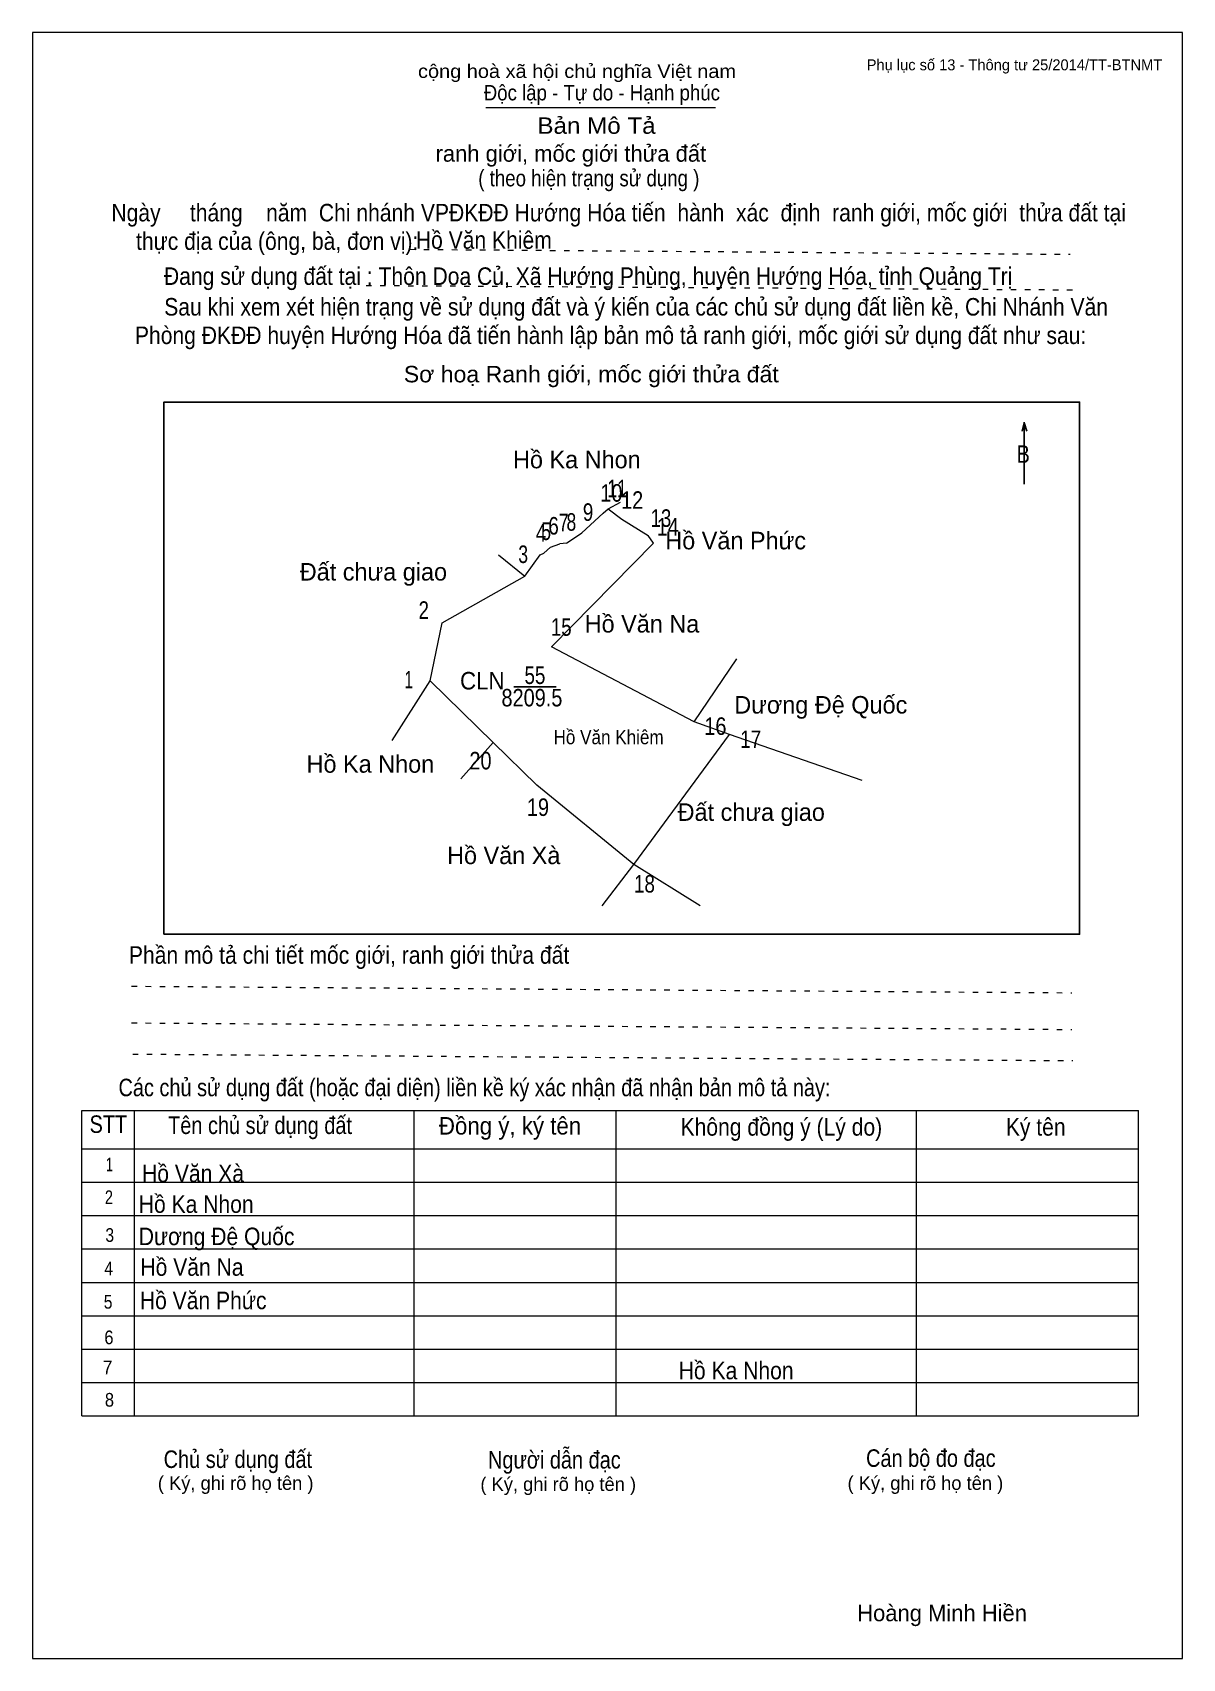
# Model space of a CAD drawing. Header units: centimetres. Extents: x 0 to 21, y 0 to 29.7.
import ezdxf
from ezdxf.enums import TextEntityAlignment as Align

# ---------------------------------------------------------------- set-up
doc = ezdxf.new("R2010")
doc.units = ezdxf.units.CM
doc.header["$LTSCALE"] = 0.13
doc.linetypes.add('DOTTED', pattern=[1.5, 0.3, -1.2])
for name, color, linetype, lineweight in [('1', 7, 'Continuous', 13), ('33', 7, 'Continuous', 25), ('6', 7, 'Continuous', 13), ('62', 7, 'Continuous', 13)]:
    doc.layers.add(name, color=color, linetype=linetype, lineweight=lineweight)
for name, color, linetype in [('2', 7, 'Continuous'), ('32', 7, 'Continuous'), ('34', 7, 'Continuous'), ('63', 7, 'Continuous')]:
    doc.layers.add(name, color=color, linetype=linetype)

msp = doc.modelspace()

# ---------------------------------------------------------------- linework, layer by layer
at = {"layer": '1'}
msp.add_lwpolyline([(21, 0), (21, 29.7), (0, 29.7), (0, 0)], close=True, dxfattribs=at)
at = {"layer": '33'}
msp.add_line((8.79, 17.75), (9.56, 17.75), dxfattribs=at)
at = {"layer": '6'}
for p, q in [((10.51, 21), (10.74, 21.12)), ((10.42, 20.92), (10.03, 20.56)), ((10.42, 20.92), (10.51, 21)), ((9.75, 20.37), (10.03, 20.56)), ((11.34, 20.37), (11.24, 20.51)), ((9.75, 20.37), (9.63, 20.36)), ((8.51, 20.16), (8.99, 19.77)), ((6.57, 16.77), (7.26, 17.86)), ((8.41, 16.73), (7.26, 17.86)), ((10.98, 14.5), (12.73, 16.88)), ((12.19, 13.75), (10.98, 14.5))]:
    msp.add_line(p, q, dxfattribs=at)
for points in [[(10.51, 21), (10.76, 20.81), (11.24, 20.51)], [(9.34, 20.19), (9.46, 20.3), (9.63, 20.36)], [(12.08, 17.11), (9.48, 18.48), (11.34, 20.37)], [(8.99, 19.77), (9.27, 20.16), (9.34, 20.19)], [(7.26, 17.86), (7.48, 18.92), (8.99, 19.77)], [(15.15, 16.04), (12.73, 16.88), (12.08, 17.11), (12.86, 18.26)], [(10.4, 13.75), (10.98, 14.5), (9.21, 15.95), (8.41, 16.73), (7.82, 16.07)]]:
    msp.add_lwpolyline(points, dxfattribs=at)
at = {"layer": '62'}
for p, q in [((8.28, 28.33), (12.47, 28.33)), ((0.9, 10.01), (20.2, 10.01)), ((0.9, 4.43), (0.9, 10.01)), ((1.86, 4.43), (1.86, 10.01)), ((6.97, 4.43), (6.97, 9.99)), ((10.66, 4.43), (10.66, 9.99)), ((16.14, 4.43), (16.14, 10.01)), ((20.2, 4.43), (20.2, 10.01)), ((0.9, 9.31), (20.2, 9.31)), ((0.9, 8.7), (20.2, 8.7)), ((0.9, 8.09), (20.2, 8.09)), ((0.9, 7.48), (20.2, 7.48)), ((0.9, 6.87), (20.2, 6.87)), ((0.9, 6.26), (20.2, 6.26)), ((0.9, 5.65), (20.2, 5.65)), ((0.9, 5.04), (20.2, 5.04)), ((0.9, 4.43), (20.2, 4.43))]:
    msp.add_line(p, q, dxfattribs=at)
at = {"layer": '62', "linetype": 'DOTTED'}
for p, q in [((6.89, 25.74), (18.95, 25.65)), ((6.09, 25.08), (19.04, 25)), ((1.81, 12.28), (18.98, 12.16)), ((1.81, 11.61), (18.98, 11.49)), ((1.83, 11.04), (19, 10.92))]:
    msp.add_line(p, q, dxfattribs=at)
at = {"layer": '62', "lineweight": 25}
for p, q in [((18.11, 22.58), (18.11, 21.45)), ((18.11, 22.57), (18.07, 22.42)), ((18.11, 22.57), (18.16, 22.42))]:
    msp.add_line(p, q, dxfattribs=at)
msp.add_lwpolyline([(2.4, 13.23), (19.12, 13.23), (19.12, 22.95), (2.4, 22.95)], close=True, dxfattribs=at)

# ---------------------------------------------------------------- texts
at = {"layer": '2', "width": 0.9}
msp.add_text('Hồ Văn Khiêm', height=0.2592, dxfattribs=at).set_placement((10.52, 16.7), align=Align.CENTER)
at = {"layer": '32'}
for s, width, p in [('10', 0.85, (10.57, 21.13)), ('11', 0.75, (10.675, 21.21)), ('9', 0.8, (10.145, 20.78)), ('12', 0.85, (10.95, 21)), ('6', 0.8, (9.515, 20.53)), ('7', 0.75, (9.7, 20.59)), ('8', 0.75, (9.84, 20.6)), ('13', 0.8, (11.475, 20.67)), ('14', 0.85, (11.6, 20.51)), ('4', 0.8, (9.285, 20.4)), ('5', 0.75, (9.38, 20.43)), ('3', 0.75, (8.96, 20.01)), ('2', 0.8, (7.145, 18.99)), ('15', 0.8, (9.655, 18.68)), ('1', 0.65, (6.87, 17.72)), ('16', 0.85, (12.47, 16.87)), ('17', 0.8, (13.115, 16.63)), ('20', 0.85, (8.18, 16.24)), ('19', 0.85, (9.23, 15.39)), ('18', 0.8, (11.175, 13.99))]:
    msp.add_text(s, height=0.32, dxfattribs=dict(at, width=width)).set_placement(p, align=Align.CENTER)
at = {"layer": '33'}
for s, p in [('Hồ Ka Nhon', (9.94, 21.74)), ('Hồ Văn Phức', (12.84, 20.26)), ('Đất chưa giao', (6.225, 19.69)), ('Hồ Văn Na', (11.13, 18.74)), ('Hồ Văn Na', (11.13, 18.74)), ('Dương Đệ Quốc', (14.395, 17.26)), ('Hồ Ka Nhon', (6.17, 16.18)), ('Đất chưa giao', (13.125, 15.3)), ('Hồ Văn Xà', (8.605, 14.51))]:
    msp.add_text(s, height=0.32, dxfattribs=at).set_placement(p, align=Align.CENTER)
for s, width, p in [('55', 0.8, (9.175, 17.8)), ('8209.5', 0.85, (9.12, 17.39))]:
    msp.add_text(s, height=0.32, dxfattribs=dict(at, width=width)).set_placement(p, align=Align.CENTER)
at = {"layer": '33', "width": 0.95}
msp.add_text('CLN', height=0.32, dxfattribs=at).set_placement((8.62, 17.7), align=Align.RIGHT)
at = {"layer": '34', "width": 0.9}
for s, p in [('Hồ Văn Khiêm', (7, 25.75)), ('Hồ Văn Xà', (2, 8.7)), ('Hồ Ka Nhon', (1.94, 8.14)), ('Dương Đệ Quốc', (1.94, 7.55)), ('Hồ Văn Na', (1.97, 6.99)), ('Hồ Văn Phức', (1.96, 6.38)), ('Hồ Ka Nhon', (11.8, 5.1))]:
    msp.add_text(s, height=0.32, dxfattribs=at).set_placement(p)
at = {"layer": '62'}
for s, height, width, p in [('cộng hoà xã hội chủ nghĩa Việt nam', 0.2474, 1.1, (7.04, 28.87)), ('Độc lập - Tự do - Hạnh phúc', 0.2828, 0.9, (8.24, 28.46)), ('Bản Mô Tả', 0.3, 1.1, (9.22, 27.85)), ('( theo hiện trạng sử dụng )', 0.3, 0.85, (8.14, 26.89)), ('Ngày     tháng    năm  Chi nhánh VPĐKĐĐ Hướng Hóa tiến  hành  xác  định  ranh giới, mốc giới  thửa đất tại ', 0.32, 0.9, (1.44, 26.25)), ('thực địa của (ông, bà, đơn vị): ', 0.32, 0.9, (1.89, 25.73)), ('Đang sử dụng đất tại : Thôn Doa Củ, Xã Hướng Phùng, huyện Hướng Hóa, tỉnh Quảng Trị', 0.32, 0.9, (2.4, 25.09)), ('     Sau khi xem xét hiện trạng về sử dụng đất và ý kiến của các chủ sử dụng đất liền kề, Chi Nhánh Văn ', 0.32, 0.9, (1.87, 24.53)), ('Phòng ĐKĐĐ huyện Hướng Hóa đã tiến hành lập bản mô tả ranh giới, mốc giới sử dụng đất như sau:', 0.32, 0.9, (1.87, 24.01)), ('Sơ hoạ Ranh giới, mốc giới thửa đất', 0.3, 1.05, (6.78, 23.31)), ('B', 0.32, 0.85, (17.97, 21.84)), ('Phần mô tả chi tiết mốc giới, ranh giới thửa đất ', 0.32, 0.9, (1.76, 12.69)), ('Các chủ sử dụng đất (hoặc đại diện) liền kề ký xác nhận đã nhận bản mô tả này:', 0.32, 0.85, (1.57, 10.27))]:
    msp.add_text(s, height=height, dxfattribs=dict(at, width=width)).set_placement(p)
msp.add_text('ranh giới, mốc giới thửa đất', height=0.3, dxfattribs=at).set_placement((7.36, 27.34))
for s, height, width, p in [('STT', 0.32, 0.85, (1.385, 9.6)), ('Tên chủ sử dụng đất', 0.32, 0.85, (4.155, 9.58)), ('Đồng ý, ký tên', 0.32, 0.95, (8.72, 9.57)), ('Không đồng ý (Lý do)', 0.32, 0.9, (13.675, 9.55)), ('Ký tên', 0.32, 0.9, (18.32, 9.55)), ('1', 0.25, 0.7, (1.405, 8.9)), ('2', 0.25, 0.8, (1.395, 8.3)), ('3', 0.25, 0.85, (1.41, 7.61)), ('4', 0.25, 0.85, (1.39, 7)), ('5', 0.25, 0.85, (1.38, 6.39)), ('6', 0.25, 0.9, (1.395, 5.74)), ('7', 0.25, 0.95, (1.37, 5.19)), ('8', 0.25, 0.9, (1.405, 4.6)), ('Người dẫn đạc', 0.32, 0.85, (9.53, 3.47)), ('Chủ sử dụng đất', 0.32, 0.85, (3.75, 3.48)), ('Cán bộ đo đạc', 0.32, 0.85, (16.405, 3.5))]:
    msp.add_text(s, height=height, dxfattribs=dict(at, width=width)).set_placement(p, align=Align.CENTER)
for p in [(3.71, 3.08), (9.6, 3.06), (16.305, 3.08)]:
    msp.add_text('( Ký, ghi rõ họ tên )', height=0.25, dxfattribs=at).set_placement(p, align=Align.CENTER)
at = {"layer": '63'}
msp.add_text('Phụ lục số 13 - Thông tư 25/2014/TT-BTNMT', height=0.2, dxfattribs=at).set_placement((20.63, 29.01), align=Align.RIGHT)
msp.add_text('Hoàng Minh Hiền', height=0.3, dxfattribs=at).set_placement((16.61, 0.68), align=Align.CENTER)

doc.saveas('drawing.dxf')
